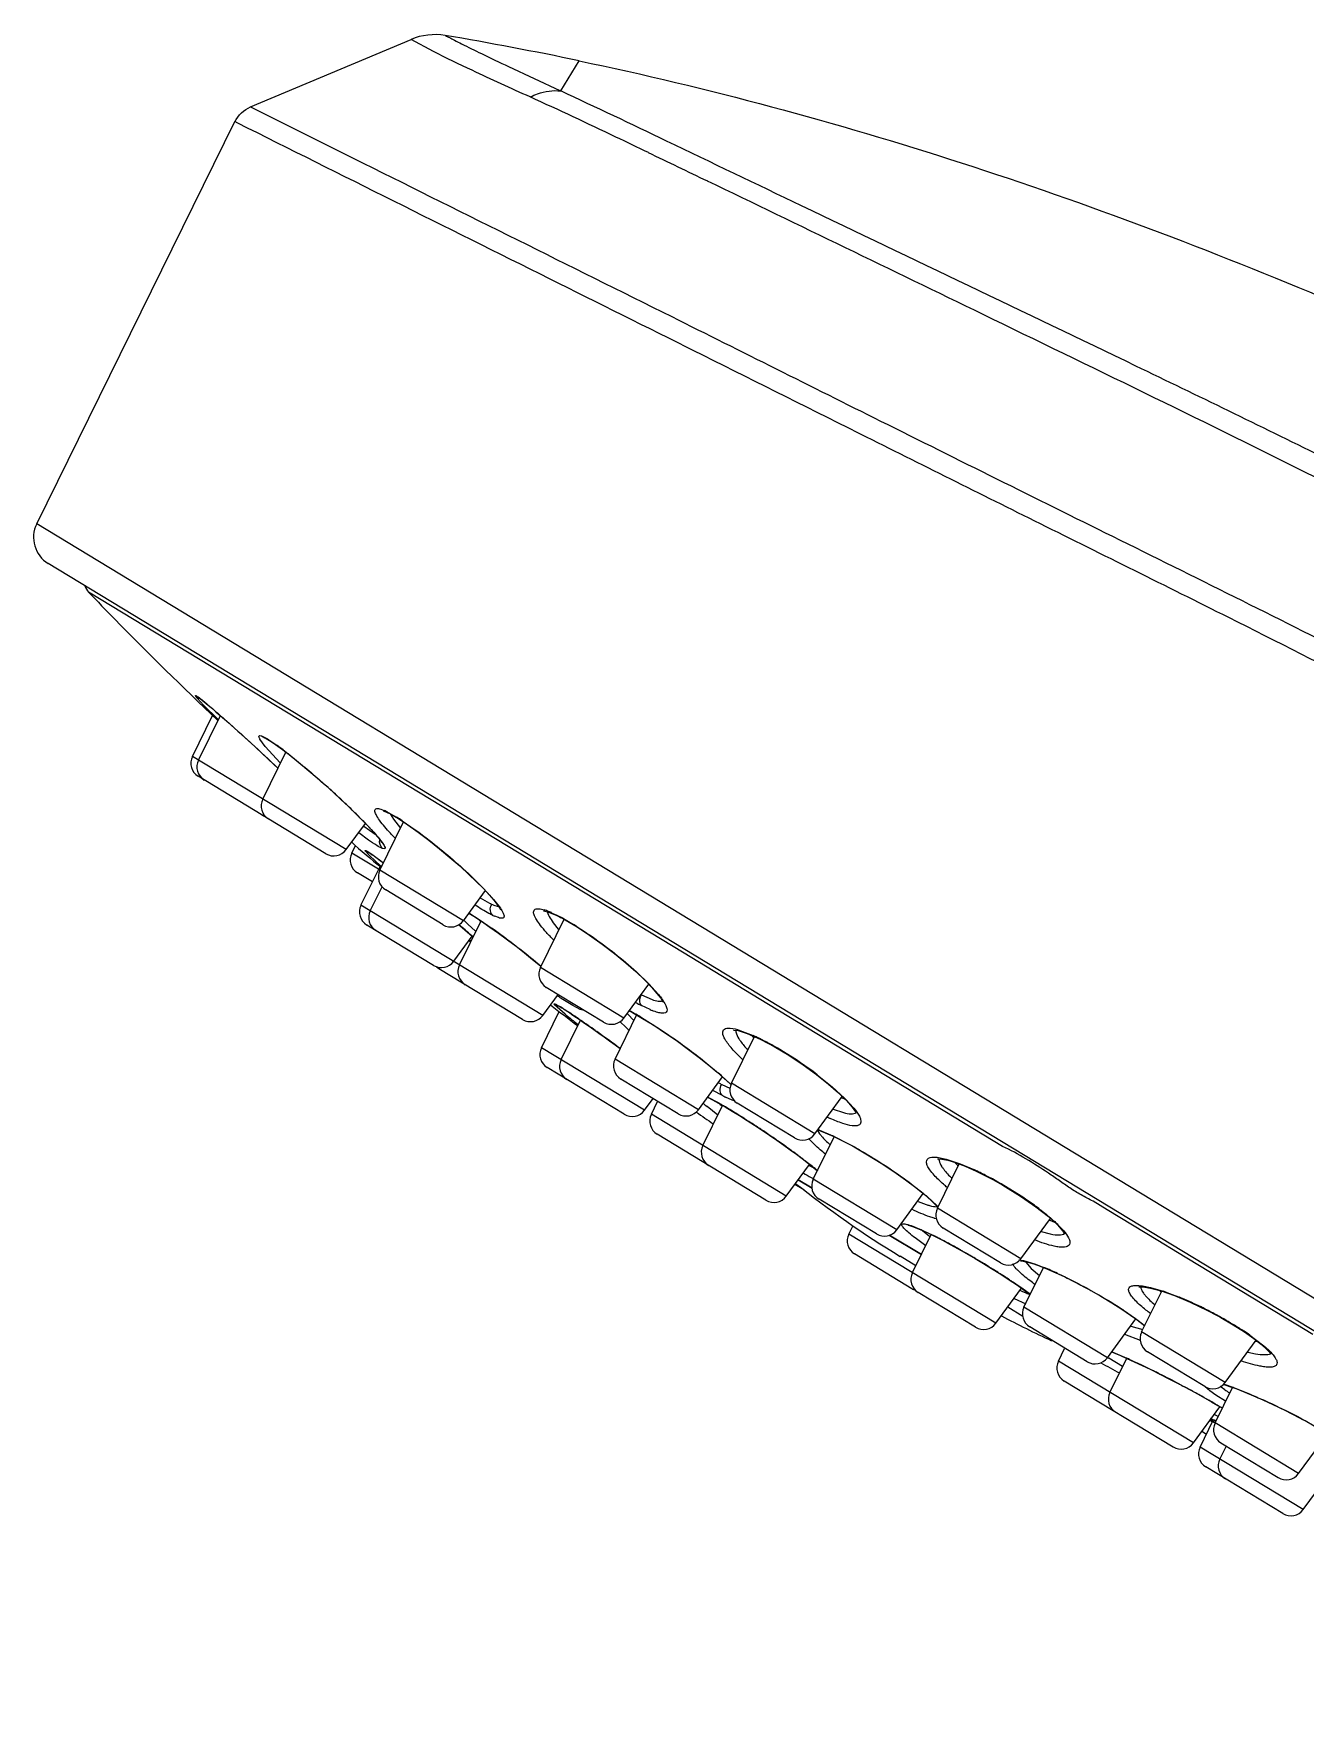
# Model space of a CAD drawing. Header units: millimetres. Extents: x 5859 to 6700, y -2125 to -1530.
# Drawn here: x 6442.7 to 6484.2, y -1642.3 to -1587.7 of the extents above; entities that cross this region are included whole.
import ezdxf

# ---------------------------------------------------------------- set-up
doc = ezdxf.new("R2010")
doc.units = ezdxf.units.MM

msp = doc.modelspace()

# ---------------------------------------------------------------- linework, layer by layer
at = {"linetype": 'Continuous'}
for p, q in [((6449.784, -1590.078), (6455.013, -1587.875)), ((6455.744, -1588.272), (6455.013, -1587.875)), ((6458.191, -1588.761), (6459.86, -1589.542)), ((6459.89, -1589.556), (6460.486, -1588.573)), ((6459.86, -1589.542), (6459.89, -1589.556)), ((6449.784, -1590.078), (6453.452, -1591.908)), ((6442.816, -1603.663), (6449.275, -1590.557)), ((6449.372, -1590.606), (6449.275, -1590.557)), ((6464.811, -1617.003), (6442.816, -1603.663)), ((6505.505, -1642.75), (6443.194, -1604.96)), ((6463.907, -1617.659), (6444.506, -1605.894)), ((6447.996, -1609.282), (6447.989, -1609.268)), ((6448.028, -1609.325), (6447.996, -1609.282)), ((6448.254, -1609.573), (6448.054, -1609.357)), ((6448.724, -1610.044), (6448.254, -1609.573)), ((6448.269, -1609.457), (6448.472, -1609.627)), ((6448.353, -1609.528), (6448.447, -1609.606)), ((6447.888, -1611.243), (6448.547, -1609.905)), ((6448.087, -1611.364), (6448.802, -1609.914)), ((6450.061, -1610.573), (6450.071, -1610.565)), ((6450.071, -1610.565), (6450.139, -1610.572)), ((6450.261, -1610.916), (6450.091, -1610.683)), ((6450.139, -1610.572), (6450.247, -1610.638)), ((6450.139, -1610.572), (6450.34, -1610.676)), ((6450.25, -1610.639), (6450.259, -1610.643)), ((6450.259, -1610.643), (6450.346, -1610.689)), ((6450.346, -1610.689), (6450.487, -1610.777)), ((6450.38, -1610.701), (6450.647, -1610.884)), ((6452.899, -1614.282), (6447.888, -1611.243)), ((6450.181, -1612.633), (6450.934, -1611.103)), ((6450.75, -1611.451), (6450.261, -1610.916)), ((6452.237, -1614.414), (6448.077, -1611.891)), ((6452.211, -1612.172), (6452.248, -1612.204)), ((6452.723, -1612.639), (6452.762, -1612.675)), ((6452.899, -1614.282), (6453.525, -1613.428)), ((6453.472, -1613.37), (6453.747, -1613.66)), ((6453.981, -1612.952), (6454.031, -1612.965)), ((6453.998, -1614.948), (6454.771, -1613.38)), ((6454.031, -1612.965), (6454.138, -1613.007)), ((6454.2, -1613.035), (6454.265, -1613.082)), ((6454.233, -1613.067), (6454.265, -1613.082)), ((6454.262, -1613.066), (6454.544, -1613.225)), ((6454.265, -1613.082), (6454.267, -1613.082)), ((6454.267, -1613.082), (6454.342, -1613.12)), ((6454.337, -1613.115), (6454.443, -1613.285)), ((6454.342, -1613.12), (6454.603, -1613.27)), ((6454.443, -1613.285), (6454.673, -1613.582)), ((6454.723, -1613.339), (6455.148, -1613.631)), ((6453.622, -1613.968), (6453.308, -1613.734)), ((6453.477, -1613.516), (6453.846, -1613.776)), ((6453.081, -1614.392), (6453.2, -1614.151)), ((6453.957, -1614.923), (6453.081, -1614.392)), ((6453.649, -1614.461), (6453.521, -1614.317)), ((6453.857, -1614.658), (6453.649, -1614.461)), ((6453.821, -1614.494), (6454.023, -1614.645)), ((6454.155, -1614.253), (6454.084, -1614.247)), ((6454.164, -1614.244), (6454.155, -1614.253)), ((6453.755, -1615.334), (6453.27, -1615.041)), ((6453.382, -1616.089), (6454.002, -1614.833)), ((6453.911, -1614.562), (6454.012, -1614.638)), ((6456.717, -1616.597), (6453.998, -1614.948)), ((6454.012, -1614.638), (6454.113, -1614.715)), ((6454.066, -1614.848), (6454.04, -1614.825)), ((6453.684, -1616.272), (6454.069, -1615.491)), ((6456.054, -1616.729), (6454.187, -1615.597)), ((6456.717, -1616.597), (6457.434, -1615.618)), ((6457.06, -1615.233), (6457.374, -1615.546)), ((6457.374, -1615.546), (6457.7, -1615.903)), ((6459.309, -1619.684), (6453.382, -1616.089)), ((6457.269, -1615.851), (6457.567, -1616.022)), ((6457.7, -1615.903), (6457.925, -1616.192)), ((6455.74, -1618.053), (6453.572, -1616.738)), ((6456.578, -1616.732), (6456.608, -1616.758)), ((6456.59, -1618.035), (6457.296, -1616.603)), ((6457.116, -1616.943), (6456.867, -1616.711)), ((6456.891, -1616.338), (6457.232, -1616.557)), ((6456.899, -1616.349), (6457.059, -1616.447)), ((6457.232, -1616.557), (6457.653, -1616.849)), ((6457.857, -1616.498), (6457.742, -1616.455)), ((6457.9, -1616.51), (6457.857, -1616.498)), ((6459.23, -1618.121), (6460.005, -1616.55)), ((6459.523, -1616.328), (6459.763, -1616.43)), ((6459.574, -1616.563), (6459.642, -1616.664)), ((6459.59, -1616.336), (6459.755, -1616.413)), ((6459.642, -1616.664), (6459.804, -1616.872)), ((6459.763, -1616.43), (6459.887, -1616.492)), ((6459.843, -1616.457), (6459.887, -1616.492)), ((6459.887, -1616.492), (6459.888, -1616.492)), ((6459.888, -1616.492), (6460.032, -1616.569)), ((6459.981, -1616.531), (6460.303, -1616.718)), ((6460.032, -1616.569), (6460.42, -1616.799)), ((6456.403, -1617.921), (6457.003, -1617.103)), ((6456.972, -1617.268), (6456.921, -1617.228)), ((6476.987, -1624.387), (6464.811, -1617.003)), ((6466.351, -1619.142), (6463.907, -1617.659)), ((6458.646, -1619.816), (6455.921, -1618.163)), ((6461.949, -1619.77), (6459.23, -1618.121)), ((6462.386, -1618.293), (6462.738, -1618.631)), ((6461.286, -1619.902), (6459.419, -1618.77)), ((6461.949, -1619.77), (6462.758, -1618.667)), ((6462.764, -1618.658), (6463.077, -1619.005)), ((6459.309, -1619.684), (6459.816, -1618.992)), ((6459.674, -1619.316), (6459.786, -1619.37)), ((6459.689, -1619.338), (6459.674, -1619.316)), ((6460.03, -1619.642), (6459.689, -1619.338)), ((6459.775, -1619.35), (6459.791, -1619.358)), ((6459.8, -1619.359), (6459.884, -1619.409)), ((6460.286, -1619.364), (6459.96, -1619.163)), ((6459.983, -1619.47), (6460.171, -1619.593)), ((6460.526, -1619.488), (6460.286, -1619.364)), ((6462.516, -1619.016), (6462.865, -1619.168)), ((6462.802, -1619.497), (6462.52, -1619.363)), ((6474.285, -1623.954), (6466.351, -1619.142)), ((6459.263, -1620.737), (6459.843, -1619.56)), ((6459.904, -1621.125), (6460.536, -1619.842)), ((6460.087, -1619.539), (6460.182, -1619.601)), ((6460.182, -1619.601), (6460.288, -1619.672)), ((6460.502, -1619.818), (6460.553, -1619.853)), ((6460.608, -1619.517), (6460.526, -1619.488)), ((6461.659, -1621.109), (6462.372, -1619.66)), ((6462.02, -1620.077), (6461.811, -1619.879)), ((6462.079, -1619.644), (6462.271, -1619.847)), ((6462.118, -1619.535), (6462.223, -1619.59)), ((6462.223, -1619.59), (6462.558, -1619.78)), ((6462.521, -1619.753), (6463.02, -1620.063)), ((6462.558, -1619.78), (6462.926, -1620.007)), ((6461.013, -1620.175), (6461.061, -1620.209)), ((6465.453, -1621.896), (6466.204, -1620.373)), ((6465.669, -1620.178), (6465.965, -1620.272)), ((6465.729, -1620.171), (6466.162, -1620.34)), ((6465.965, -1620.272), (6466.383, -1620.456)), ((6466.383, -1620.456), (6466.636, -1620.586)), ((6466.611, -1620.562), (6466.636, -1620.586)), ((6462.623, -1622.774), (6459.263, -1620.737)), ((6464.377, -1622.758), (6461.659, -1621.109)), ((6461.664, -1620.645), (6461.828, -1620.765)), ((6466.636, -1620.586), (6466.637, -1620.586)), ((6466.637, -1620.586), (6466.841, -1620.698)), ((6461.96, -1622.906), (6459.452, -1621.385)), ((6464.585, -1621.193), (6465.033, -1621.566)), ((6465.139, -1621.66), (6465.397, -1621.9)), ((6468.244, -1621.617), (6468.733, -1622.01)), ((6463.715, -1622.89), (6461.848, -1621.757)), ((6464.377, -1622.758), (6465.161, -1621.688)), ((6465.157, -1622.297), (6464.848, -1622.128)), ((6465.134, -1621.935), (6465.395, -1622.053)), ((6465.219, -1621.739), (6465.405, -1621.918)), ((6465.405, -1621.918), (6465.438, -1621.952)), ((6468.172, -1623.545), (6465.453, -1621.896)), ((6468.733, -1622.01), (6469.135, -1622.377)), ((6462.623, -1622.774), (6462.9, -1622.396)), ((6462.842, -1622.908), (6463.047, -1622.493)), ((6464.521, -1623.926), (6465.165, -1622.618)), ((6465.006, -1622.936), (6464.656, -1622.654)), ((6465.025, -1622.534), (6464.672, -1622.344)), ((6464.676, -1622.351), (6464.838, -1622.435)), ((6464.838, -1622.435), (6465.03, -1622.54)), ((6465.03, -1622.54), (6465.244, -1622.663)), ((6465.474, -1622.444), (6465.256, -1622.347)), ((6465.573, -1622.481), (6465.474, -1622.444)), ((6467.51, -1623.677), (6465.643, -1622.544)), ((6468.172, -1623.545), (6469.064, -1622.328)), ((6468.77, -1622.739), (6469.101, -1622.852)), ((6469.135, -1622.377), (6469.439, -1622.706)), ((6467.24, -1625.574), (6462.842, -1622.908)), ((6465.556, -1622.849), (6465.52, -1622.827)), ((6466.208, -1623.266), (6466.454, -1623.429)), ((6466.287, -1623.316), (6466.261, -1623.299)), ((6466.577, -1625.706), (6463.032, -1623.556)), ((6466.407, -1623.395), (6466.376, -1623.375)), ((6466.454, -1623.429), (6466.696, -1623.592)), ((6466.718, -1623.606), (6466.669, -1623.572)), ((6468.117, -1625.026), (6468.799, -1623.642)), ((6468.246, -1623.414), (6468.323, -1623.541)), ((6468.263, -1623.422), (6468.288, -1623.428)), ((6468.288, -1623.428), (6468.506, -1623.507)), ((6468.326, -1623.427), (6468.757, -1623.608)), ((6468.506, -1623.507), (6468.793, -1623.633)), ((6468.798, -1623.627), (6469.265, -1623.865)), ((6467.581, -1624.217), (6467.548, -1624.193)), ((6467.613, -1624.241), (6467.581, -1624.217)), ((6469.265, -1623.865), (6469.284, -1623.881)), ((6469.265, -1623.865), (6469.286, -1623.876)), ((6469.285, -1623.881), (6469.446, -1623.97)), ((6472.445, -1624.368), (6472.901, -1624.52)), ((6506.53, -1642.304), (6476.987, -1624.387)), ((6467.24, -1625.574), (6467.999, -1624.538)), ((6468.189, -1624.688), (6467.976, -1624.575)), ((6468.071, -1624.595), (6468.202, -1624.701)), ((6468.202, -1624.701), (6468.255, -1624.746)), ((6472.164, -1625.965), (6472.873, -1624.525)), ((6472.901, -1624.52), (6473.344, -1624.709)), ((6473.071, -1624.601), (6473.43, -1624.759)), ((6473.43, -1624.759), (6473.821, -1624.954)), ((6467.809, -1625.372), (6467.517, -1625.196)), ((6467.628, -1625.045), (6468.079, -1625.318)), ((6468.079, -1625.318), (6467.628, -1625.045)), ((6470.836, -1626.675), (6468.117, -1625.026)), ((6471.32, -1625.181), (6471.702, -1625.482)), ((6473.821, -1624.954), (6473.963, -1625.029)), ((6473.954, -1625.015), (6473.963, -1625.029)), ((6470.174, -1626.807), (6468.307, -1625.674)), ((6470.836, -1626.675), (6471.702, -1625.493)), ((6471.532, -1625.744), (6471.799, -1625.847)), ((6471.835, -1625.594), (6472.143, -1625.884)), ((6474.883, -1627.614), (6472.164, -1625.965)), ((6477.694, -1626.023), (6477.235, -1625.742)), ((6479.345, -1627.024), (6477.694, -1626.023)), ((6469.275, -1626.809), (6469.415, -1626.526)), ((6472.14, -1626.31), (6472.081, -1626.298)), ((6474.883, -1627.614), (6475.844, -1626.302)), ((6474.069, -1629.716), (6469.275, -1626.809)), ((6470.595, -1626.844), (6471.64, -1627.478)), ((6471.64, -1627.478), (6470.595, -1626.844)), ((6471.35, -1628.067), (6471.961, -1626.827)), ((6471.78, -1627.191), (6471.436, -1626.938)), ((6471.624, -1626.665), (6471.963, -1626.823)), ((6471.906, -1626.894), (6471.634, -1626.675)), ((6472.327, -1627.011), (6472.581, -1627.146)), ((6474.22, -1627.746), (6472.353, -1626.614)), ((6475.545, -1626.729), (6475.837, -1626.808)), ((6479.981, -1627.409), (6479.345, -1627.024)), ((6471.332, -1628.59), (6469.465, -1627.458)), ((6471.459, -1627.846), (6470.949, -1627.536)), ((6472.57, -1627.138), (6472.581, -1627.147)), ((6472.581, -1627.147), (6472.837, -1627.287)), ((6472.855, -1627.295), (6472.819, -1627.274)), ((6472.837, -1627.287), (6473.113, -1627.443)), ((6472.885, -1627.311), (6472.855, -1627.295)), ((6473.113, -1627.443), (6473.389, -1627.604)), ((6473.407, -1627.612), (6473.377, -1627.594)), ((6473.389, -1627.604), (6473.662, -1627.767)), ((6473.429, -1627.625), (6473.407, -1627.612)), ((6473.472, -1627.651), (6473.429, -1627.625)), ((6474.818, -1627.647), (6474.97, -1627.675)), ((6483.463, -1629.52), (6479.981, -1627.409)), ((6473.662, -1627.767), (6473.925, -1627.929)), ((6473.925, -1627.929), (6474.175, -1628.086)), ((6474.175, -1628.086), (6474.408, -1628.237)), ((6474.97, -1627.675), (6475.361, -1627.795)), ((6474.983, -1629.19), (6475.618, -1627.901)), ((6475.028, -1627.704), (6475.041, -1627.728)), ((6475.041, -1627.728), (6475.212, -1627.929)), ((6475.212, -1627.929), (6475.485, -1628.166)), ((6475.361, -1627.795), (6475.635, -1627.9)), ((6473.406, -1629.848), (6471.539, -1628.716)), ((6474.069, -1629.716), (6474.905, -1628.576)), ((6475.194, -1628.783), (6474.912, -1628.576)), ((6475.143, -1628.749), (6475.184, -1628.782)), ((6477.017, -1628.567), (6477.018, -1628.572)), ((6478.817, -1630), (6479.473, -1628.67)), ((6479.109, -1628.553), (6479.515, -1628.671)), ((6479.584, -1628.695), (6479.953, -1628.833)), ((6474.457, -1629.186), (6474.945, -1629.482)), ((6474.457, -1629.186), (6474.945, -1629.482)), ((6474.667, -1628.907), (6475.043, -1629.085)), ((6477.702, -1630.839), (6474.983, -1629.19)), ((6478.229, -1629.291), (6478.616, -1629.559)), ((6479.886, -1628.815), (6480.4, -1629.031)), ((6480.4, -1629.031), (6480.964, -1629.3)), ((6480.964, -1629.3), (6481.272, -1629.462)), ((6477.039, -1630.971), (6475.173, -1629.838)), ((6477.702, -1630.839), (6478.627, -1629.577)), ((6478.465, -1629.807), (6478.855, -1629.92)), ((6478.616, -1629.559), (6478.926, -1629.798)), ((6481.28, -1629.458), (6481.272, -1629.462)), ((6483.845, -1629.752), (6483.463, -1629.52)), ((6484.396, -1630.086), (6483.845, -1629.752)), ((6478.783, -1630.275), (6478.268, -1630.085)), ((6481.536, -1631.649), (6478.817, -1630)), ((6481.536, -1631.649), (6482.547, -1630.27)), ((6482.346, -1630.108), (6482.756, -1630.417)), ((6476.105, -1630.951), (6476.305, -1630.543)), ((6478.19, -1631.129), (6477.75, -1630.854)), ((6477.783, -1631.969), (6478.33, -1630.859)), ((6477.839, -1630.652), (6477.948, -1630.694)), ((6477.88, -1630.664), (6478.339, -1630.86)), ((6477.948, -1630.694), (6478.128, -1630.77)), ((6480.873, -1631.781), (6479.007, -1630.649)), ((6482.28, -1630.656), (6482.525, -1630.71)), ((6480.502, -1633.618), (6476.105, -1630.951)), ((6478.833, -1631.091), (6479.114, -1631.227)), ((6479.114, -1631.227), (6479.414, -1631.376)), ((6479.363, -1631.349), (6479.41, -1631.372)), ((6479.839, -1633.75), (6476.294, -1631.599)), ((6480.044, -1631.699), (6480.093, -1631.724)), ((6480.093, -1631.724), (6480.117, -1631.737)), ((6480.117, -1631.737), (6480.164, -1631.763)), ((6480.436, -1631.91), (6480.633, -1632.018)), ((6480.443, -1631.912), (6480.436, -1631.91)), ((6480.633, -1632.018), (6480.869, -1632.15)), ((6481.04, -1631.917), (6480.884, -1631.785)), ((6481.235, -1632.057), (6481.04, -1631.917)), ((6481.211, -1632.967), (6481.782, -1631.809)), ((6481.403, -1631.79), (6481.525, -1631.881)), ((6481.501, -1631.705), (6481.784, -1631.805)), ((6481.813, -1631.815), (6482.335, -1632.022)), ((6480.502, -1633.618), (6481.366, -1632.439)), ((6480.982, -1632.213), (6481.002, -1632.224)), ((6481.547, -1632.259), (6481.235, -1632.057)), ((6480.722, -1633.751), (6481.151, -1632.879)), ((6481.216, -1632.952), (6481.053, -1632.863)), ((6481.21, -1632.889), (6481.242, -1632.903)), ((6483.93, -1634.616), (6481.211, -1632.967)), ((6484.14, -1632.891), (6484.437, -1633.055)), ((6484.154, -1632.895), (6484.14, -1632.891)), ((6480.78, -1633.239), (6480.929, -1633.33)), ((6481.401, -1633.616), (6483.267, -1634.747)), ((6483.93, -1634.616), (6484.88, -1633.319)), ((6484.082, -1635.789), (6480.722, -1633.751)), ((6481.566, -1633.728), (6481.363, -1634.14)), ((6483.419, -1635.921), (6480.911, -1634.4)), ((6484.082, -1635.789), (6484.912, -1634.656))]:
    msp.add_line(p, q, dxfattribs=at)
for points in [[(6448.084, -1609.316), (6448.082, -1609.315), (6448.084, -1609.316), (6448.108, -1609.333), (6448.149, -1609.363), (6448.204, -1609.406), (6448.272, -1609.461), (6448.353, -1609.528)], [(6448.447, -1609.606), (6448.552, -1609.696), (6448.668, -1609.797), (6448.796, -1609.908), (6448.934, -1610.03), (6449.082, -1610.162), (6449.24, -1610.304), (6449.407, -1610.455), (6449.583, -1610.614), (6449.767, -1610.782), (6449.957, -1610.957), (6450.151, -1611.137)], [(6450.151, -1611.137), (6450.346, -1611.32), (6450.54, -1611.502), (6450.675, -1611.63)], [(6450.487, -1610.777), (6450.673, -1610.907), (6450.896, -1611.073), (6451.145, -1611.269), (6451.41, -1611.484)], [(6451.41, -1611.484), (6451.681, -1611.711), (6451.954, -1611.947), (6452.224, -1612.185), (6452.487, -1612.422), (6452.737, -1612.655), (6452.972, -1612.878)], [(6452.972, -1612.878), (6453.189, -1613.089), (6453.386, -1613.285), (6453.561, -1613.465), (6453.711, -1613.626), (6453.837, -1613.766), (6453.937, -1613.884), (6454.01, -1613.977), (6454.055, -1614.041), (6454.06, -1614.05)], [(6454.119, -1613.018), (6454.099, -1613.018), (6454.132, -1613.027), (6454.233, -1613.067)], [(6454.603, -1613.27), (6454.91, -1613.471), (6455.246, -1613.709)], [(6455.246, -1613.709), (6455.596, -1613.973), (6455.944, -1614.251), (6456.281, -1614.533), (6456.599, -1614.811), (6456.89, -1615.077)], [(6453.618, -1614.358), (6453.616, -1614.357), (6453.622, -1614.36), (6453.649, -1614.377), (6453.692, -1614.405)], [(6453.692, -1614.405), (6453.751, -1614.446), (6453.824, -1614.498), (6453.911, -1614.562)], [(6456.89, -1615.077), (6457.149, -1615.326), (6457.373, -1615.552), (6457.559, -1615.752), (6457.707, -1615.925)], [(6457.707, -1615.925), (6457.819, -1616.067), (6457.893, -1616.175), (6457.93, -1616.241), (6457.932, -1616.247)], [(6456.571, -1616.728), (6456.68, -1616.821), (6456.851, -1616.97), (6457.007, -1617.106), (6457.036, -1617.131)], [(6457.059, -1616.447), (6457.313, -1616.614), (6457.585, -1616.803), (6457.866, -1617.006)], [(6459.359, -1616.269), (6459.33, -1616.276), (6459.37, -1616.282), (6459.523, -1616.328)], [(6457.866, -1617.006), (6458.151, -1617.218), (6458.433, -1617.433), (6458.709, -1617.649), (6458.975, -1617.863)], [(6460.42, -1616.799), (6460.831, -1617.069), (6461.244, -1617.363), (6461.641, -1617.668), (6462.009, -1617.969)], [(6458.975, -1617.863), (6459.23, -1618.071), (6459.255, -1618.092)], [(6462.009, -1617.969), (6462.337, -1618.258), (6462.62, -1618.525), (6462.851, -1618.763), (6463.026, -1618.965)], [(6459.791, -1619.358), (6459.824, -1619.376), (6459.871, -1619.403), (6459.931, -1619.439), (6460.003, -1619.485), (6460.087, -1619.539)], [(6463.026, -1618.965), (6463.146, -1619.126), (6463.213, -1619.239), (6463.221, -1619.256)], [(6460.288, -1619.672), (6460.405, -1619.751), (6460.532, -1619.839), (6460.669, -1619.934)], [(6460.669, -1619.934), (6460.816, -1620.036), (6460.971, -1620.146)], [(6462.926, -1620.007), (6463.308, -1620.258), (6463.689, -1620.523), (6464.056, -1620.79), (6464.4, -1621.052), (6464.712, -1621.301)], [(6460.971, -1620.146), (6461.134, -1620.262), (6461.305, -1620.384), (6461.482, -1620.512), (6461.664, -1620.645)], [(6465.523, -1620.16), (6465.53, -1620.16), (6465.669, -1620.178)], [(6466.841, -1620.698), (6467.32, -1620.985), (6467.789, -1621.296), (6468.228, -1621.614)], [(6464.712, -1621.301), (6464.987, -1621.532), (6465.219, -1621.739)], [(6468.228, -1621.614), (6468.615, -1621.922), (6468.941, -1622.207), (6469.2, -1622.461), (6469.386, -1622.672), (6469.495, -1622.828), (6469.512, -1622.86)], [(6465.244, -1622.663), (6465.474, -1622.801), (6465.714, -1622.949)], [(6465.714, -1622.949), (6465.96, -1623.105), (6466.208, -1623.266)], [(6466.696, -1623.592), (6466.931, -1623.754), (6467.156, -1623.912)], [(6468.793, -1623.633), (6469.138, -1623.804), (6469.284, -1623.881)], [(6467.156, -1623.912), (6467.37, -1624.065), (6467.57, -1624.211)], [(6467.57, -1624.211), (6467.754, -1624.349), (6467.921, -1624.477), (6468.071, -1624.595)], [(6469.446, -1623.97), (6469.887, -1624.225), (6470.325, -1624.497), (6470.743, -1624.773), (6471.124, -1625.042)], [(6472.169, -1624.358), (6472.164, -1624.36), (6472.193, -1624.357), (6472.31, -1624.364)], [(6472.31, -1624.364), (6472.501, -1624.403), (6472.757, -1624.481), (6473.071, -1624.601)], [(6471.124, -1625.042), (6471.458, -1625.294), (6471.738, -1625.521), (6471.96, -1625.72)], [(6473.963, -1625.029), (6474.29, -1625.212), (6474.869, -1625.57), (6475.373, -1625.921)], [(6471.96, -1625.72), (6472.12, -1625.881), (6472.173, -1625.946)], [(6475.373, -1625.921), (6475.778, -1626.241), (6476.072, -1626.513), (6476.254, -1626.721), (6476.292, -1626.777)], [(6471.221, -1626.522), (6471.211, -1626.522), (6471.223, -1626.524), (6471.284, -1626.54), (6471.383, -1626.573), (6471.516, -1626.625), (6471.68, -1626.695)], [(6471.68, -1626.695), (6471.871, -1626.783), (6472.088, -1626.889), (6472.327, -1627.011)], [(6474.876, -1627.685), (6474.875, -1627.685), (6474.914, -1627.687), (6475.005, -1627.701)], [(6475.005, -1627.701), (6475.137, -1627.733), (6475.306, -1627.785), (6475.51, -1627.858), (6475.748, -1627.953), (6476.017, -1628.07), (6476.313, -1628.209)], [(6476.313, -1628.209), (6476.629, -1628.366), (6476.958, -1628.539), (6477.018, -1628.572)], [(6474.408, -1628.237), (6474.623, -1628.38), (6474.817, -1628.513), (6474.991, -1628.637), (6475.143, -1628.749)], [(6477.018, -1628.572), (6477.107, -1628.621), (6477.487, -1628.836), (6477.844, -1629.051), (6478.17, -1629.258)], [(6478.727, -1628.531), (6478.733, -1628.53), (6478.857, -1628.529), (6479.103, -1628.569), (6479.449, -1628.662), (6479.886, -1628.815)], [(6478.17, -1629.258), (6478.457, -1629.453), (6478.699, -1629.629)], [(6478.699, -1629.629), (6478.894, -1629.783), (6478.915, -1629.802)], [(6481.272, -1629.462), (6481.4, -1629.532), (6481.802, -1629.766)], [(6481.802, -1629.766), (6482.163, -1629.995), (6482.471, -1630.21), (6482.718, -1630.404), (6482.898, -1630.567), (6483.011, -1630.692), (6483.035, -1630.724)], [(6478.128, -1630.77), (6478.337, -1630.861), (6478.572, -1630.969), (6478.833, -1631.091)], [(6479.414, -1631.376), (6479.729, -1631.536), (6480.053, -1631.705)], [(6480.053, -1631.705), (6480.381, -1631.88), (6480.436, -1631.91)], [(6481.478, -1631.704), (6481.683, -1631.773), (6481.917, -1631.859), (6482.179, -1631.962), (6482.464, -1632.08)], [(6480.869, -1632.15), (6481.091, -1632.277), (6481.295, -1632.397), (6481.447, -1632.489)], [(6482.464, -1632.08), (6482.769, -1632.214), (6483.09, -1632.361), (6483.421, -1632.521), (6483.754, -1632.688), (6484.082, -1632.86), (6484.14, -1632.891)], [(6481.077, -1632.833), (6481.096, -1632.841), (6481.148, -1632.863), (6481.21, -1632.889)]]:
    msp.add_lwpolyline(points, dxfattribs=at)
for centre, radius, start, end in [((6436.317, -1704.267), 118.192, 78.19998, 80.35213), ((6032.966, -2488.077), 994.201, 64.263708, 64.387003), ((6443.713, -1604.105), 1, 153.7572, 238.7624), ((6444.866, -1605.547), 0.5, 196.2653, 223.9707), ((6542.671, -1511.194), 136.397, 223.97061, 224.48305), ((6542.67, -1511.195), 136.397, 224.48299, 226.45517), ((6247.992, -2073.655), 522.137, 62.83514, 63.41614), ((6448.938, -1608.59), 1.17, 218.9165, 219.5463), ((6449.278, -1608.309), 1.611, 219.5708, 220.5872), ((6448.781, -1613.219), 2.983, 57.5835, 58.4904), ((6448.337, -1611.464), 0.5, 153.7645, 238.764), ((6444.662, -1619.144), 10.2, 52.6623, 54.0747), ((6457.155, -1605.685), 8.267, 220.4485, 221.0717), ((6448.536, -1611.585), 0.5, 153.7645, 238.7653), ((6432.221, -1634.571), 30.023, 46.9308, 48.1592), ((6450.629, -1612.854), 0.5, 153.7645, 238.7653), ((6435.318, -1631.264), 25.492, 45.6405, 46.8222), ((6450.403, -1612.717), 0.5, 238.7635, 254.2578), ((6438.824, -1627.67), 20.471, 44.3142, 45.6231), ((6453.363, -1614.787), 1.942, 64.452, 66.4535), ((6453.154, -1615.212), 2.416, 64.0333, 64.3362), ((6453.018, -1615.49), 2.724, 62.8365, 64.0158), ((6450.8, -1619.347), 7.175, 56.8599, 58.5525), ((6452.496, -1613.987), 0.5, 238.7635, 323.7643), ((6453.529, -1614.613), 0.5, 153.7645, 238.7653), ((6542.67, -1511.195), 136.397, 228.9342, 229.46552), ((6449.632, -1620.227), 7.1, 53.8413, 54.6733), ((6467.216, -1600.139), 19.73, 227.3832, 228.1021), ((6454.446, -1615.169), 0.5, 153.7645, 238.7653), ((6441.15, -1631.603), 21.291, 52.5189, 52.7961), ((6446.655, -1626.039), 15.002, 46.0828, 46.6093), ((6453.831, -1616.311), 0.5, 153.7645, 238.764), ((6458.517, -1614.166), 2.085, 242.8916, 245.0633), ((6457.936, -1616.228), 0.344, 150.1301, 162.0611), ((6454.133, -1616.493), 0.5, 153.7645, 238.7653), ((6456.313, -1616.302), 0.5, 238.7635, 323.7643), ((6462.411, -1610.932), 8.008, 224.693, 226.186), ((6462.236, -1611.668), 7.012, 223.878, 224.2048), ((6462.958, -1610.964), 8.02, 224.2134, 224.9275), ((6458.51, -1614.682), 1.932, 244.3934, 246.572), ((6458.864, -1617.857), 1.683, 70.6732, 73.3318), ((6458.683, -1618.377), 2.233, 68.6448, 70.6983), ((6458.49, -1618.853), 2.747, 67.1169, 68.5068), ((6458.345, -1619.199), 3.123, 66.4937, 67.1328), ((6457.487, -1621.015), 5.131, 62.6697, 63.7751), ((6457.079, -1621.785), 6.002, 62.0943, 62.5776), ((6456.779, -1622.348), 6.64, 61.169, 62.0872), ((6455.032, -1625.36), 10.123, 57.8571, 58.6203), ((6425.717, -1652.691), 47.386, 48.6136, 49.3145), ((6542.67, -1511.195), 136.397, 231.03301, 231.05933), ((6444.384, -1635.376), 22.788, 53.7671, 54.3891), ((6440.626, -1640.47), 29.119, 50.5023, 53.7276), ((6463.183, -1614.024), 4.418, 220.1264, 220.605), ((6456, -1617.626), 0.5, 238.7635, 323.7643), ((6456.18, -1617.735), 0.5, 226.4206, 238.7656), ((6457.039, -1618.256), 0.5, 153.7645, 238.7653), ((6442.486, -1638.211), 26.192, 50.2017, 50.4981), ((6459.679, -1618.342), 0.5, 153.7645, 238.7653), ((6454.521, -1626.881), 11.645, 47.5161, 47.724), ((6457.387, -1623.906), 7.514, 44.3041, 44.5899), ((6542.67, -1511.195), 136.397, 232.45633, 232.9245), ((6459.855, -1619.078), 0.299, 256.7218, 261.9064), ((6466.716, -1608.818), 12.355, 235.8958, 236.7234), ((6456.895, -1624.291), 5.725, 57.7663, 58.5213), ((6465.779, -1610.241), 10.652, 236.7397, 236.8887), ((6455.861, -1625.936), 7.668, 57.487, 57.7878), ((6465.734, -1613.205), 6.946, 240.7054, 242.4449), ((6458.906, -1619.388), 0.5, 238.7635, 323.7643), ((6471.143, -1606.156), 17.475, 230.5116, 231.2094), ((6448.526, -1637.116), 21.04, 55.622, 56.3941), ((6475.461, -1600.799), 24.355, 231.1865, 231.4771), ((6479.423, -1595.818), 30.72, 231.4808, 231.8763), ((6443.216, -1644.918), 30.477, 55.4463, 55.6662), ((6435.927, -1655.458), 43.292, 54.586, 55.3297), ((6461.546, -1619.475), 0.5, 238.7635, 323.7643), ((6464.298, -1617.694), 2.954, 220.6412, 221.3039), ((6458.212, -1626.948), 8.386, 60.4979, 62.2502), ((6457.19, -1628.763), 10.469, 59.3924, 60.5252), ((6463.864, -1616.995), 2.718, 246.9975, 248.5234), ((6425.698, -1669.882), 60.975, 53.66288, 54.55233), ((6468.36, -1613.121), 9.412, 227.6543, 228.4313), ((6468.979, -1617.711), 3.89, 222.4323, 223.8402), ((6463.526, -1626.201), 6.426, 64.5058, 65.7765), ((6462.809, -1627.673), 8.064, 61.8738, 64.4123), ((6461.996, -1629.187), 9.782, 61.6608, 61.8517), ((6459.711, -1620.958), 0.5, 153.7645, 238.7652), ((6462.107, -1621.33), 0.5, 153.7645, 238.7653), ((6461.391, -1630.294), 11.044, 58.5682, 61.6285), ((6460.397, -1631.947), 12.973, 52.7778, 58.6288), ((6460.352, -1621.346), 0.5, 153.7645, 238.7652), ((6458.261, -1629.352), 10.319, 48.1963, 48.9811), ((6467.448, -1617.328), 5.155, 242.0648, 243.3276), ((6461.306, -1626.083), 5.85, 44.9468, 45.638), ((6465.902, -1622.117), 0.5, 153.7645, 238.7653), ((6468.407, -1618.198), 5.824, 228.1431, 229.9095), ((6458.462, -1634.13), 13.324, 59.9998, 60.4903), ((6469.994, -1616.846), 7.548, 229.1526, 229.7863), ((6470.597, -1616.135), 8.48, 229.7797, 230.0652), ((6457.515, -1635.773), 15.221, 59.5722, 60.0014), ((6467.599, -1617.543), 5.344, 242.8119, 243.999), ((6456.906, -1636.811), 16.424, 59.4539, 59.5762), ((6456.157, -1638.077), 17.896, 58.9205, 59.4483), ((6455.042, -1639.929), 20.057, 58.5041, 58.9231), ((6470.524, -1618.783), 3.876, 247.6278, 248.6293), ((6470.387, -1619.132), 3.502, 248.6367, 249.1979), ((6462.219, -1622.479), 0.5, 238.7636, 323.7643), ((6463.291, -1623.129), 0.5, 153.7645, 238.7653), ((6463.974, -1622.462), 0.5, 238.7635, 323.7643), ((6542.67, -1511.195), 136.397, 234.93665, 235.21609), ((6453.461, -1642.503), 23.077, 57.9726, 58.3907), ((6452.257, -1644.428), 25.348, 57.6827, 57.9749), ((6450.782, -1646.755), 28.104, 57.0079, 57.6775), ((6449.362, -1648.947), 30.715, 56.6204, 57.0128), ((6471.231, -1617.368), 6.226, 244.8653, 245.7327), ((6448.572, -1650.147), 32.151, 56.3767, 56.567), ((6448.197, -1650.711), 32.828, 56.1338, 56.3108), ((6448.014, -1650.983), 33.157, 55.7628, 56.1338), ((6448.343, -1650.503), 32.575, 55.2774, 55.6608), ((6448.885, -1649.721), 31.623, 55.0989, 55.2767), ((6449.988, -1648.144), 29.699, 54.5117, 55.104), ((6467.769, -1623.249), 0.5, 238.7635, 323.7643), ((6467.33, -1626.185), 2.933, 70.1449, 71.504), ((6465.402, -1630.792), 7.928, 64.6416, 64.968), ((6464.969, -1624.147), 0.5, 153.7645, 238.7653), ((6451.131, -1646.536), 27.726, 54.3873, 54.5064), ((6452.443, -1644.712), 25.48, 53.6409, 54.3973), ((6456.52, -1639.215), 18.636, 52.3222, 53.4686), ((6473.917, -1614.296), 12.177, 239.8256, 241.1811), ((6458.303, -1636.901), 15.714, 51.9506, 52.3112), ((6460.066, -1634.659), 12.862, 50.9033, 51.9757), ((6461.894, -1632.403), 9.958, 50.213, 50.8857), ((6475.243, -1622.01), 3.523, 224.2454, 227.1062), ((6469.197, -1633.718), 9.917, 64.6635, 65.286), ((6468.981, -1634.147), 10.398, 63.6799, 64.5971), ((6468.459, -1635.178), 11.553, 61.5986, 63.6273), ((6487.609, -1600.066), 32.128, 231.3519, 238.7644), ((6472.827, -1616.271), 9.921, 241.1934, 241.7543), ((6468.566, -1625.247), 0.5, 153.7645, 238.7653), ((6466.788, -1631.423), 7.71, 49.1149, 50.4085), ((6467.937, -1636.153), 12.66, 55.6495, 61.6183), ((6466.836, -1625.279), 0.5, 238.7635, 323.7643), ((6472.612, -1626.186), 0.5, 153.7645, 238.7653), ((6470.449, -1627.496), 2.338, 41.8281, 43.5748), ((6469.339, -1634.102), 10.175, 52.9647, 55.651), ((6472.418, -1624.903), 1.434, 255.6004, 256.4046), ((6477.025, -1622.766), 3.794, 251.3304, 252.4521), ((6476.866, -1623.27), 3.266, 252.4464, 253.869), ((6469.724, -1627.03), 0.5, 153.7645, 238.7653), ((6470.433, -1626.379), 0.5, 238.7635, 323.7643), ((6476.669, -1620.597), 7.895, 232.8982, 233.0383), ((6466.329, -1638.339), 12.82, 63.4817, 63.932), ((6465.522, -1639.954), 14.625, 62.9303, 63.478), ((6463.731, -1643.45), 18.553, 61.5469, 62.9161), ((6461.33, -1647.889), 23.6, 60.8677, 61.5575), ((6460.05, -1650.188), 26.231, 60.4264, 60.7043), ((6459.624, -1650.938), 27.094, 60.0281, 60.4262), ((6459.374, -1651.372), 27.594, 59.7865, 60.0289), ((6459.292, -1651.513), 27.758, 59.5071, 59.7866), ((6460.092, -1650.179), 26.202, 57.7909, 59.2924), ((6474.479, -1627.319), 0.5, 238.7635, 323.7643), ((6471.799, -1628.288), 0.5, 153.7645, 238.7652), ((6461.612, -1647.762), 23.347, 56.9257, 57.7867), ((6463.023, -1645.592), 20.759, 56.389, 56.9204), ((6472.026, -1636.767), 9.573, 66.4067, 67.8542), ((6471.177, -1638.715), 11.698, 65.2458, 66.4152), ((6471.591, -1628.162), 0.5, 238.7635, 253.0008), ((6463.953, -1644.191), 19.077, 56.0361, 56.3869), ((6464.489, -1643.395), 18.117, 55.9001, 56.0343), ((6465.953, -1641.247), 15.518, 54.739, 55.9291), ((6477.616, -1622.565), 6.678, 245.6882, 246.6049), ((6477.19, -1623.547), 5.607, 246.6142, 247.2094), ((6476.689, -1624.751), 4.303, 247.1503, 249.1089), ((6481.756, -1625.862), 3.651, 229.7123, 230.0892), ((6481.935, -1625.648), 3.93, 230.0945, 230.8591), ((6477.366, -1635.124), 6.801, 70.9588, 71.5799), ((6475.432, -1629.411), 0.5, 153.7645, 238.7653), ((6476.32, -1625.709), 3.276, 249.1681, 249.8035), ((6471.111, -1640.042), 12.893, 56.4907, 56.9008), ((6476.088, -1638.528), 10.437, 67.1352, 68.2666), ((6475.276, -1640.44), 12.515, 64.0571, 67.1084), ((6474.776, -1641.482), 13.671, 63.4496, 64.0839), ((6474.744, -1641.532), 13.729, 61.5709, 63.4224), ((6473.666, -1629.421), 0.5, 238.7636, 323.7643), ((6489.31, -1601.097), 32.128, 242.042, 245.2982), ((6475.052, -1640.953), 13.073, 58.6928, 61.5498), ((6476.348, -1638.815), 10.573, 56.6819, 58.6733), ((6479.266, -1630.221), 0.5, 153.7645, 238.7653), ((6477.336, -1637.31), 8.773, 55.1707, 56.6736), ((6483.716, -1626.151), 4.312, 254.0367, 254.3051), ((6483.637, -1626.436), 4.016, 254.298, 255.1768), ((6477.299, -1630.543), 0.5, 238.7635, 323.7643), ((6481.056, -1625.877), 5.975, 235.9363, 236.3974), ((6475.406, -1636.842), 6.655, 68.1686, 68.5928), ((6483.327, -1622.784), 9.501, 238.0456, 238.2595), ((6469.709, -1650.055), 21.046, 65.2101, 65.7917), ((6476.553, -1631.172), 0.5, 153.7645, 238.7653), ((6542.67, -1511.195), 136.397, 241.44988, 241.74196), ((6468.582, -1652.505), 23.742, 65.1007, 65.2197), ((6467.547, -1654.728), 26.194, 64.6048, 65.095), ((6465.898, -1658.203), 30.041, 64.0502, 64.6054), ((6464.946, -1660.166), 32.222, 63.8957, 64.0555), ((6464.551, -1660.971), 33.119, 63.6837, 63.8956), ((6464.154, -1661.775), 34.016, 63.4411, 63.6836), ((6463.652, -1662.777), 35.137, 62.1899, 63.3539), ((6478.232, -1632.19), 0.5, 153.7645, 238.7653), ((6463.588, -1662.904), 35.278, 61.4603, 61.9742), ((6462.726, -1664.392), 36.997, 61.0703, 61.3879), ((6464.371, -1661.413), 33.594, 60.8483, 61.069), ((6481.133, -1631.354), 0.5, 238.7635, 323.7643), ((6482.885, -1629.898), 2.404, 231.2148, 231.9335), ((6484.5, -1627.69), 5.14, 234.6414, 236.719), ((6477.994, -1642.089), 10.96, 69.6051, 69.7689), ((6466.733, -1657.188), 28.754, 60.2953, 60.8577), ((6469.287, -1652.708), 23.597, 59.8663, 60.2344), ((6471.32, -1649.212), 19.553, 58.9096, 59.8757), ((6473.478, -1645.611), 15.355, 58.7215, 58.8654), ((6542.67, -1511.195), 136.397, 243.14582, 243.21955), ((6478.491, -1639.083), 6.765, 66.8619, 67.6656), ((6476.599, -1643.523), 11.59, 66.4569, 66.8886), ((6481.66, -1633.188), 0.5, 153.7645, 238.7653), ((6488.488, -1616.446), 17.813, 245.7977, 245.9691), ((6487.948, -1617.659), 16.485, 245.9674, 246.2628), ((6480.099, -1633.322), 0.5, 238.7635, 323.7643), ((6481.17, -1633.972), 0.5, 153.7645, 238.7653), ((6481.811, -1634.361), 0.5, 153.7645, 238.764), ((6483.527, -1634.32), 0.5, 238.7635, 323.7643), ((6483.678, -1635.493), 0.5, 238.7636, 323.7643)]:
    msp.add_arc(centre, radius, start, end, dxfattribs=at)
for points in [[(6456.125, -1587.747), (6455.757, -1587.684), (6455.357, -1587.731), (6455.013, -1587.875)], [(6449.274, -1590.558), (6449.377, -1590.349), (6449.569, -1590.168), (6449.784, -1590.078)], [(6447.989, -1609.268), (6448.024, -1609.301), (6448.067, -1609.327), (6448.114, -1609.34)], [(6454.084, -1614.247), (6454.011, -1614.181), (6453.973, -1614.063), (6453.992, -1613.966)], [(6453.521, -1614.317), (6453.558, -1614.348), (6453.604, -1614.371), (6453.651, -1614.382)]]:
    msp.add_open_spline(points, degree=3, dxfattribs=at)
for points, knots in [([(6456.125, -1587.747), (6456.138, -1587.751), (6456.182, -1587.78), (6456.285, -1587.828), (6456.45, -1587.916), (6456.796, -1588.091), (6457.382, -1588.379), (6457.895, -1588.621), (6458.191, -1588.761)], [0, 0, 0, 0, 0.017843, 0.067928, 0.149018, 0.260391, 0.573588, 1, 1, 1, 1]), ([(6458.894, -1589.752), (6458.262, -1589.468), (6457.208, -1588.983), (6456.16, -1588.485), (6455.744, -1588.272)], [0, 0, 0, 0, 0.597162, 1, 1, 1, 1]), ([(6460.486, -1588.573), (6468.893, -1590.329), (6485.785, -1595.969), (6505.306, -1606.196), (6520.12, -1616.468), (6530.673, -1625.136), (6540.706, -1634.995), (6550.206, -1645.393), (6559.174, -1656.183), (6567.569, -1667.432), (6575.426, -1679.077), (6582.857, -1691.008), (6589.884, -1703.137), (6598.639, -1719.542), (6604.565, -1732.15), (6608.222, -1740.67)], [0, 0, 0, 0, 0.11714, 0.241192, 0.299337, 0.362795, 0.427204, 0.491023, 0.554843, 0.618496, 0.682384, 0.746401, 0.810171, 0.873542, 1, 1, 1, 1]), ([(6458.895, -1589.751), (6458.973, -1589.711), (6459.285, -1589.573), (6459.639, -1589.527), (6459.89, -1589.556)], [0, 0, 0, 0, 0.258107, 1, 1, 1, 1]), ([(6462.75, -1591.567), (6462.396, -1591.397), (6461.115, -1590.783), (6459.829, -1590.178), (6458.895, -1589.751)], [0, 0, 0, 0, 0.276782, 1, 1, 1, 1]), ([(6502.053, -1610.825), (6500.248, -1609.772), (6496.492, -1607.654), (6490.697, -1604.53), (6484.705, -1601.457), (6477.02, -1597.739), (6469.9, -1594.337), (6463.658, -1591.343), (6461.044, -1590.091), (6459.89, -1589.556)], [0, 0, 0, 0, 0.132723, 0.273805, 0.418102, 0.560308, 0.815949, 0.919226, 1, 1, 1, 1]), ([(6481.653, -1606.718), (6479.611, -1605.695), (6475.612, -1603.716), (6469.825, -1600.825), (6464.498, -1598.156), (6457.727, -1594.782), (6452.753, -1592.304), (6449.372, -1590.606)], [0, 0, 0, 0, 0.189923, 0.370949, 0.537907, 0.685374, 1, 1, 1, 1]), ([(6453.452, -1591.908), (6456.802, -1593.578), (6462.429, -1596.367), (6470.557, -1600.441), (6477.996, -1604.137), (6485.795, -1607.993), (6492.26, -1611.369), (6497.235, -1614.106), (6500.717, -1616.083), (6503.469, -1617.699), (6505.53, -1618.951), (6506.514, -1619.554), (6507.001, -1619.837)], [0, 0, 0, 0, 0.185853, 0.311842, 0.451489, 0.598282, 0.743871, 0.813626, 0.880215, 0.942696, 0.972072, 1, 1, 1, 1]), ([(6504.356, -1612.849), (6501.188, -1611.048), (6494.508, -1607.311), (6484.265, -1601.977), (6474.158, -1597.095), (6467.672, -1593.936), (6464.677, -1592.497)], [0, 0, 0, 0, 0.245084, 0.514762, 0.776537, 1, 1, 1, 1]), ([(6447.989, -1609.268), (6447.982, -1609.248), (6448.09, -1609.309), (6448.141, -1609.357), (6448.227, -1609.422), (6448.269, -1609.457)], [0, 0, 0, 0, 0.18713, 0.516312, 1, 1, 1, 1]), ([(6448.472, -1609.627), (6448.627, -1609.759), (6449.374, -1610.414), (6450.104, -1611.088), (6450.677, -1611.631)], [0, 0, 0, 0, 0.20515, 1, 1, 1, 1]), ([(6450.091, -1610.683), (6450.084, -1610.671), (6450.068, -1610.638), (6450.048, -1610.594), (6450.061, -1610.573)], [0, 0, 0, 0, 0.368504, 1, 1, 1, 1]), ([(6450.849, -1611.034), (6450.953, -1611.113), (6451.418, -1611.479), (6451.867, -1611.864), (6452.211, -1612.172)], [0, 0, 0, 0, 0.220459, 1, 1, 1, 1]), ([(6453.989, -1613.326), (6453.946, -1613.266), (6453.89, -1613.184), (6453.841, -1613.076), (6453.827, -1613.019), (6453.834, -1612.972), (6453.889, -1612.931), (6453.944, -1612.943), (6453.981, -1612.952)], [0, 0, 0, 0, 0.40274, 0.545047, 0.64919, 0.723985, 0.791856, 1, 1, 1, 1]), ([(6454.497, -1613.913), (6454.445, -1613.859), (6454.267, -1613.67), (6454.097, -1613.474), (6453.989, -1613.326)], [0, 0, 0, 0, 0.291813, 1, 1, 1, 1]), ([(6454.084, -1614.247), (6454.019, -1614.223), (6453.861, -1614.133), (6453.712, -1614.032), (6453.622, -1613.968)], [0, 0, 0, 0, 0.383715, 1, 1, 1, 1]), ([(6453.747, -1613.66), (6453.812, -1613.731), (6453.926, -1613.858), (6454.066, -1614.033), (6454.141, -1614.147), (6454.174, -1614.223), (6454.164, -1614.244)], [0, 0, 0, 0, 0.402649, 0.70699, 0.9047, 1, 1, 1, 1]), ([(6455.148, -1613.631), (6455.301, -1613.743), (6455.929, -1614.216), (6456.527, -1614.728), (6456.961, -1615.138)], [0, 0, 0, 0, 0.241139, 1, 1, 1, 1]), ([(6453.521, -1614.317), (6453.519, -1614.313), (6453.528, -1614.301), (6453.545, -1614.313), (6453.581, -1614.327), (6453.647, -1614.373), (6453.704, -1614.41), (6453.738, -1614.434)], [0, 0, 0, 0, 0.047974, 0.107382, 0.205351, 0.522778, 1, 1, 1, 1]), ([(6457.675, -1616.424), (6457.634, -1616.404), (6457.437, -1616.303), (6457.249, -1616.185), (6457.103, -1616.088)], [0, 0, 0, 0, 0.208097, 1, 1, 1, 1]), ([(6457.675, -1616.424), (6457.618, -1616.372), (6457.579, -1616.254), (6457.6, -1616.15), (6457.609, -1616.122)], [0, 0, 0, 0, 0.730332, 1, 1, 1, 1]), ([(6457.638, -1616.057), (6457.66, -1616.067), (6457.733, -1616.099), (6457.809, -1616.126), (6457.864, -1616.132)], [0, 0, 0, 0, 0.308492, 1, 1, 1, 1]), ([(6457.925, -1616.192), (6457.959, -1616.243), (6458.004, -1616.313), (6458.04, -1616.405), (6458.048, -1616.454), (6458.037, -1616.495), (6457.984, -1616.527), (6457.934, -1616.517), (6457.9, -1616.51)], [0, 0, 0, 0, 0.390673, 0.527887, 0.628758, 0.70422, 0.777541, 1, 1, 1, 1]), ([(6459.665, -1617.232), (6459.582, -1617.15), (6459.433, -1616.994), (6459.243, -1616.77), (6459.105, -1616.578), (6459.027, -1616.426), (6458.991, -1616.299), (6459.062, -1616.204), (6459.198, -1616.207), (6459.29, -1616.228), (6459.347, -1616.245)], [0, 0, 0, 0, 0.227623, 0.419038, 0.571271, 0.683142, 0.756996, 0.810337, 0.884744, 1, 1, 1, 1]), ([(6459.453, -1616.306), (6459.457, -1616.325), (6459.485, -1616.416), (6459.533, -1616.499), (6459.574, -1616.563)], [0, 0, 0, 0, 0.201278, 1, 1, 1, 1]), ([(6460.418, -1616.789), (6460.584, -1616.894), (6461.26, -1617.345), (6461.9, -1617.851), (6462.355, -1618.265)], [0, 0, 0, 0, 0.242317, 1, 1, 1, 1]), ([(6459.674, -1619.316), (6459.672, -1619.313), (6459.671, -1619.3), (6459.694, -1619.306), (6459.733, -1619.32), (6459.772, -1619.342), (6459.8, -1619.359)], [0, 0, 0, 0, 0.082724, 0.173744, 0.353158, 1, 1, 1, 1]), ([(6462.52, -1619.363), (6462.502, -1619.344), (6462.44, -1619.237), (6462.47, -1619.098), (6462.516, -1619.016)], [0, 0, 0, 0, 0.21685, 1, 1, 1, 1]), ([(6462.865, -1619.168), (6462.931, -1619.191), (6463.042, -1619.222), (6463.163, -1619.228), (6463.206, -1619.212)], [0, 0, 0, 0, 0.604601, 1, 1, 1, 1]), ([(6463.077, -1619.005), (6463.161, -1619.109), (6463.27, -1619.253), (6463.35, -1619.441), (6463.362, -1619.545), (6463.295, -1619.614), (6463.183, -1619.615), (6463.039, -1619.587), (6462.93, -1619.548), (6462.869, -1619.524)], [0, 0, 0, 0, 0.353245, 0.467806, 0.545901, 0.609098, 0.696651, 0.826245, 1, 1, 1, 1]), ([(6463.02, -1620.063), (6463.153, -1620.15), (6463.688, -1620.508), (6464.206, -1620.89), (6464.585, -1621.193)], [0, 0, 0, 0, 0.246383, 1, 1, 1, 1]), ([(6465.248, -1620.472), (6465.226, -1620.435), (6465.191, -1620.367), (6465.163, -1620.269), (6465.169, -1620.185), (6465.222, -1620.124), (6465.309, -1620.099), (6465.483, -1620.099), (6465.625, -1620.138), (6465.729, -1620.171)], [0, 0, 0, 0, 0.145383, 0.256083, 0.34045, 0.416949, 0.50976, 0.6345, 1, 1, 1, 1]), ([(6465.826, -1621.129), (6465.702, -1621.014), (6465.495, -1620.808), (6465.31, -1620.579), (6465.248, -1620.472)], [0, 0, 0, 0, 0.576869, 1, 1, 1, 1]), ([(6465.591, -1620.166), (6465.591, -1620.185), (6465.603, -1620.284), (6465.651, -1620.375), (6465.692, -1620.443)], [0, 0, 0, 0, 0.194136, 1, 1, 1, 1]), ([(6465.692, -1620.443), (6465.71, -1620.471), (6465.796, -1620.6), (6465.897, -1620.718), (6465.98, -1620.807)], [0, 0, 0, 0, 0.213022, 1, 1, 1, 1]), ([(6465.157, -1622.297), (6465.113, -1622.259), (6465.062, -1622.125), (6465.1, -1621.996), (6465.134, -1621.935)], [0, 0, 0, 0, 0.457323, 1, 1, 1, 1]), ([(6469.439, -1622.706), (6469.506, -1622.789), (6469.594, -1622.906), (6469.662, -1623.065), (6469.676, -1623.154), (6469.651, -1623.229), (6469.587, -1623.274), (6469.495, -1623.29), (6469.426, -1623.286), (6469.387, -1623.281)], [0, 0, 0, 0, 0.372572, 0.503131, 0.601754, 0.680534, 0.760763, 0.863401, 1, 1, 1, 1]), ([(6469.387, -1623.281), (6469.281, -1623.268), (6469.037, -1623.199), (6468.805, -1623.104), (6468.672, -1623.044)], [0, 0, 0, 0, 0.423907, 1, 1, 1, 1]), ([(6469.101, -1622.852), (6469.184, -1622.874), (6469.321, -1622.904), (6469.47, -1622.887), (6469.516, -1622.857)], [0, 0, 0, 0, 0.612389, 1, 1, 1, 1]), ([(6468.518, -1624.206), (6468.461, -1624.159), (6468.268, -1623.997), (6468.081, -1623.826), (6467.965, -1623.693)], [0, 0, 0, 0, 0.296168, 1, 1, 1, 1]), ([(6468.323, -1623.541), (6468.343, -1623.567), (6468.447, -1623.694), (6468.565, -1623.808), (6468.661, -1623.896)], [0, 0, 0, 0, 0.204532, 1, 1, 1, 1]), ([(6469.286, -1623.876), (6469.459, -1623.97), (6470.16, -1624.368), (6470.834, -1624.814), (6471.32, -1625.181)], [0, 0, 0, 0, 0.24441, 1, 1, 1, 1]), ([(6472.057, -1624.891), (6472.008, -1624.836), (6471.924, -1624.737), (6471.836, -1624.594), (6471.794, -1624.472), (6471.839, -1624.323), (6472.123, -1624.287), (6472.314, -1624.333), (6472.445, -1624.368)], [0, 0, 0, 0, 0.179674, 0.316516, 0.413341, 0.485326, 0.666691, 1, 1, 1, 1]), ([(6472.215, -1624.356), (6472.213, -1624.374), (6472.218, -1624.467), (6472.266, -1624.551), (6472.307, -1624.614)], [0, 0, 0, 0, 0.192716, 1, 1, 1, 1]), ([(6477.235, -1625.742), (6477.107, -1625.671), (6476.845, -1625.544), (6476.478, -1625.313), (6476.126, -1625.068), (6475.655, -1624.74), (6475.053, -1624.349), (6474.546, -1624.071), (6474.285, -1623.954)], [0, 0, 0, 0, 0.126786, 0.25316, 0.376424, 0.499115, 0.751418, 1, 1, 1, 1]), ([(6472.483, -1625.294), (6472.442, -1625.259), (6472.294, -1625.131), (6472.152, -1624.995), (6472.057, -1624.891)], [0, 0, 0, 0, 0.277689, 1, 1, 1, 1]), ([(6472.307, -1624.614), (6472.326, -1624.643), (6472.423, -1624.778), (6472.539, -1624.899), (6472.633, -1624.99)], [0, 0, 0, 0, 0.210867, 1, 1, 1, 1]), ([(6472.061, -1626.293), (6472.012, -1626.28), (6471.762, -1626.202), (6471.523, -1626.095), (6471.333, -1626.003)], [0, 0, 0, 0, 0.195322, 1, 1, 1, 1]), ([(6471.799, -1625.847), (6471.835, -1625.859), (6471.95, -1625.894), (6472.071, -1625.922), (6472.154, -1625.918)], [0, 0, 0, 0, 0.317564, 1, 1, 1, 1]), ([(6475.467, -1625.98), (6475.515, -1626.016), (6475.692, -1626.152), (6475.864, -1626.296), (6475.984, -1626.406)], [0, 0, 0, 0, 0.269499, 1, 1, 1, 1]), ([(6471.436, -1626.938), (6471.367, -1626.885), (6471.249, -1626.79), (6471.118, -1626.673), (6471.046, -1626.595), (6471.016, -1626.552), (6470.998, -1626.518), (6471.008, -1626.473), (6471.101, -1626.477), (6471.294, -1626.525), (6471.485, -1626.604), (6471.624, -1626.665)], [0, 0, 0, 0, 0.201647, 0.353074, 0.408193, 0.449033, 0.476424, 0.494486, 0.545024, 0.645991, 1, 1, 1, 1]), ([(6475.984, -1626.406), (6476.02, -1626.439), (6476.143, -1626.557), (6476.26, -1626.682), (6476.334, -1626.779)], [0, 0, 0, 0, 0.284771, 1, 1, 1, 1]), ([(6476.131, -1627.233), (6476.078, -1627.227), (6475.803, -1627.18), (6475.54, -1627.085), (6475.333, -1627.002)], [0, 0, 0, 0, 0.195496, 1, 1, 1, 1]), ([(6475.837, -1626.808), (6475.948, -1626.831), (6476.119, -1626.862), (6476.316, -1626.804), (6476.352, -1626.749)], [0, 0, 0, 0, 0.633049, 1, 1, 1, 1]), ([(6476.334, -1626.779), (6476.385, -1626.845), (6476.462, -1626.951), (6476.496, -1627.125), (6476.426, -1627.202), (6476.309, -1627.245), (6476.206, -1627.241), (6476.131, -1627.233)], [0, 0, 0, 0, 0.326213, 0.52325, 0.607524, 0.708656, 1, 1, 1, 1]), ([(6474.79, -1628.002), (6474.769, -1627.981), (6474.704, -1627.914), (6474.642, -1627.841), (6474.615, -1627.783)], [0, 0, 0, 0, 0.311987, 1, 1, 1, 1]), ([(6475.34, -1628.451), (6475.283, -1628.411), (6475.094, -1628.269), (6474.909, -1628.119), (6474.79, -1628.002)], [0, 0, 0, 0, 0.292582, 1, 1, 1, 1]), ([(6476.075, -1628.091), (6476.151, -1628.126), (6476.469, -1628.277), (6476.782, -1628.438), (6477.017, -1628.567)], [0, 0, 0, 0, 0.237985, 1, 1, 1, 1]), ([(6477.017, -1628.567), (6477.117, -1628.621), (6477.501, -1628.835), (6477.878, -1629.062), (6478.152, -1629.241)], [0, 0, 0, 0, 0.256512, 1, 1, 1, 1]), ([(6478.615, -1628.982), (6478.57, -1628.934), (6478.493, -1628.848), (6478.413, -1628.724), (6478.379, -1628.612), (6478.431, -1628.52), (6478.543, -1628.487), (6478.772, -1628.478), (6478.967, -1628.519), (6479.109, -1628.553)], [0, 0, 0, 0, 0.161723, 0.282436, 0.366018, 0.432494, 0.517618, 0.639138, 1, 1, 1, 1]), ([(6478.787, -1628.528), (6478.787, -1628.543), (6478.8, -1628.62), (6478.842, -1628.687), (6478.878, -1628.737)], [0, 0, 0, 0, 0.197817, 1, 1, 1, 1]), ([(6478.878, -1628.737), (6478.898, -1628.766), (6479.007, -1628.902), (6479.137, -1629.019), (6479.243, -1629.108)], [0, 0, 0, 0, 0.205134, 1, 1, 1, 1]), ([(6479.101, -1629.396), (6479.052, -1629.36), (6478.883, -1629.23), (6478.721, -1629.091), (6478.615, -1628.982)], [0, 0, 0, 0, 0.285381, 1, 1, 1, 1]), ([(6482.827, -1631.139), (6482.774, -1631.132), (6482.513, -1631.089), (6482.259, -1631.012), (6482.061, -1630.945)], [0, 0, 0, 0, 0.204642, 1, 1, 1, 1]), ([(6482.525, -1630.71), (6482.624, -1630.728), (6482.79, -1630.749), (6482.965, -1630.734), (6483.026, -1630.705)], [0, 0, 0, 0, 0.600513, 1, 1, 1, 1]), ([(6482.756, -1630.417), (6482.879, -1630.519), (6483.04, -1630.662), (6483.188, -1630.867), (6483.238, -1630.979), (6483.22, -1631.084), (6483.124, -1631.139), (6482.991, -1631.153), (6482.887, -1631.146), (6482.827, -1631.139)], [0, 0, 0, 0, 0.384744, 0.515981, 0.609, 0.676608, 0.749923, 0.855252, 1, 1, 1, 1]), ([(6482.335, -1632.022), (6482.485, -1632.085), (6483.102, -1632.354), (6483.706, -1632.652), (6484.154, -1632.895)], [0, 0, 0, 0, 0.241121, 1, 1, 1, 1])]:
    msp.add_open_spline(points, degree=3, knots=knots, dxfattribs=at)

doc.saveas('drawing.dxf')
